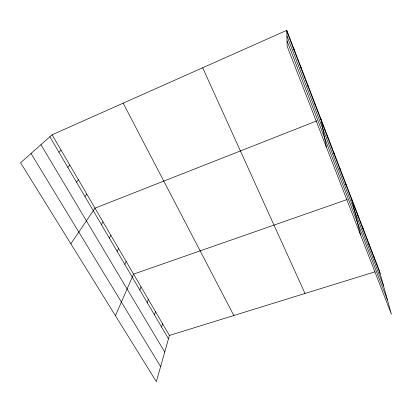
<?xml version="1.0" encoding="UTF-8"?>
<svg xmlns="http://www.w3.org/2000/svg" width="412" height="412" viewBox="0 0 412 412"><rect width="100%" height="100%" fill="white"/><g stroke="black" fill="none" stroke-linecap="round" stroke-linejoin="round"><path stroke-width="0.62" d="M52.103 134.786L169.425 335.456L156.349 381.677L20.6 162.761L52.103 134.786L286.793 30.323L379.287 270.473L391.4 314.243L287.138 46.283L286.793 30.323M161.525 326.963L162.539 323.678M154.433 314.886L155.515 311.668M147.197 302.557L148.351 299.406M139.807 289.971L141.038 286.896M115.422 315.674L133.57 274.124L347.259 199.506M124.785 264.386L126.17 261.471M117.152 251.387L118.62 248.56M109.36 238.115L110.916 235.376M101.404 224.566L103.046 221.913M70.859 243.806L95.007 208.163L316.869 120.86M84.97 196.57L86.793 194.119M76.483 182.114L78.404 179.771M67.805 167.339L69.834 165.104M58.937 152.229L61.069 150.112M169.425 335.456L375.002 271.796M31.034 153.496L160.623 366.572M40.953 144.689L164.738 352.028M49.862 136.774L168.477 338.803M123.167 103.155L233.825 315.515M202.683 67.764L305.004 293.473M286.917 35.906L383.593 286.036M287.025 40.937L387.409 299.818M286.819 31.441L380.152 273.609M373.957 256.635L374.781 259.678M368.508 242.488L369.291 245.428M362.931 228.016L363.678 230.854M357.23 213.21L357.925 215.94M351.395 198.059L360.51 234.85M345.601 183.016L346.198 185.513M339.673 167.622L340.219 169.996M333.607 151.863L334.096 154.109M327.391 135.739L327.828 137.845M321.03 119.222L326.345 147.048M314.516 102.305L314.83 104.118M307.841 84.975L308.088 86.623M301.002 67.207L301.177 68.691M293.988 48.997L294.091 50.305"/></g></svg>
